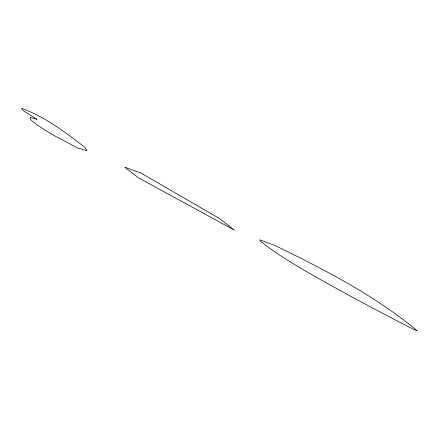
<?xml version="1.0" encoding="UTF-8"?>
<svg xmlns="http://www.w3.org/2000/svg" width="439" height="439" viewBox="0 0 439 439"><rect width="100%" height="100%" fill="white"/><g stroke="black" fill="none" stroke-linecap="round" stroke-linejoin="round"><path stroke-width="0.66" d="M36.777 119.221L30.05 117.465L30.417 119.551L36.64 124.594L45.618 130.526L54.705 135.86L77.901 148.091L87.032 150.72L85.106 147.57C65.51 132.402 45.436 117.021 21.95 108.395L22.071 109.52L23.942 111.018L36.777 119.221M140.782 172.944L124.638 167.144L138.345 177.773L234.492 230.19L219.478 218.534L140.782 172.944M417.05 330.605L413.291 329.234C378.528 311.328 343.94 293.038 310 273.601C292.791 263.652 275.599 253.495 260.179 240.863L259.965 239.848L275.363 245.719L289.125 252.425C333.947 274.6 378.347 298.624 417.05 330.605"/></g></svg>
